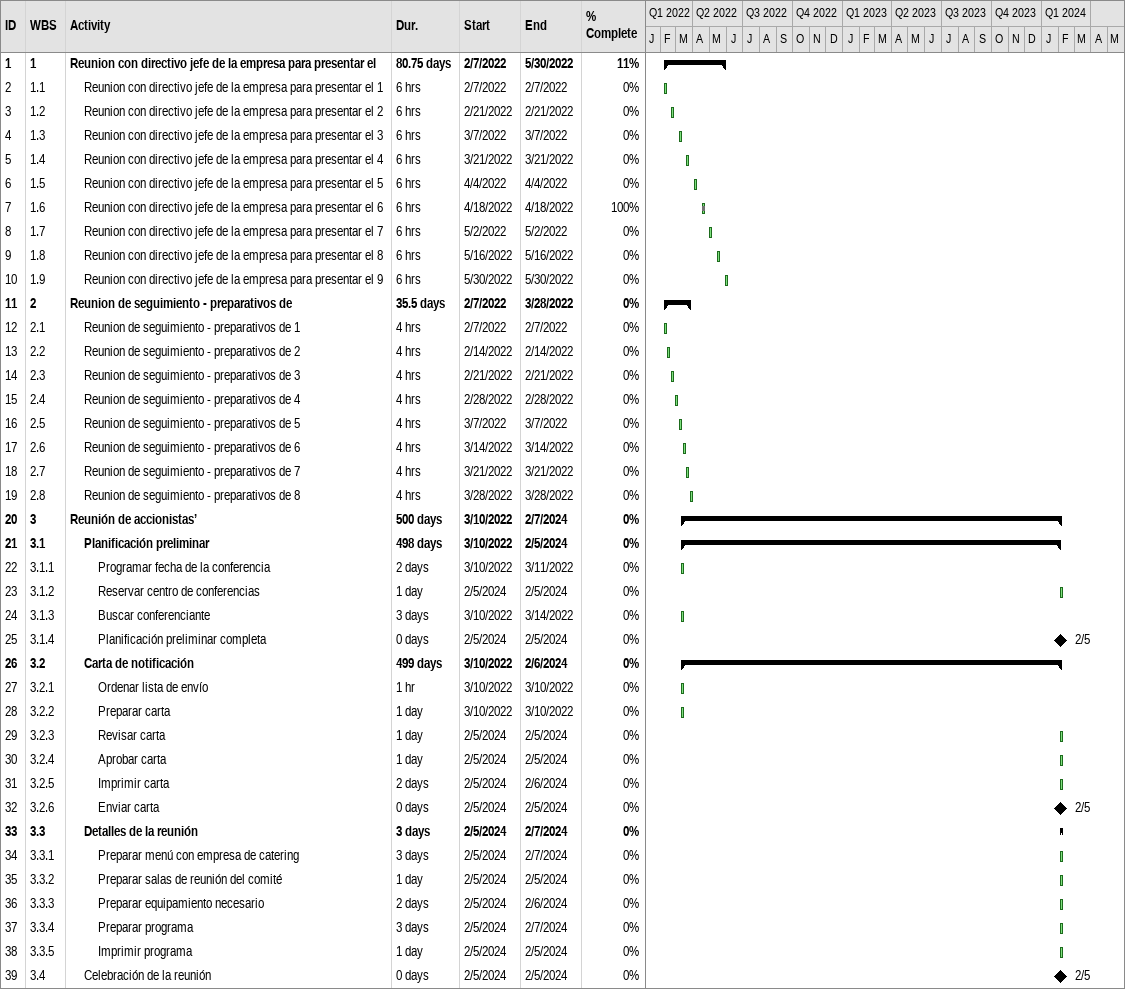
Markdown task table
| ID | WBS | Task | Duration | Start | Finish | % complete |
|---|---|---|---|---|---|---|
| 1 | 1 | **Reunion con directivo jefe de la empresa para presentar el** | 80.75d | 2022-02-07 | 2022-05-30 | 11 |
| 2 | 1.1 | Reunion con directivo jefe de la empresa para presentar el 1 | 6h | 2022-02-07 | 2022-02-07 | 0 |
| 3 | 1.2 | Reunion con directivo jefe de la empresa para presentar el 2 | 6h | 2022-02-21 | 2022-02-21 | 0 |
| 4 | 1.3 | Reunion con directivo jefe de la empresa para presentar el 3 | 6h | 2022-03-07 | 2022-03-07 | 0 |
| 5 | 1.4 | Reunion con directivo jefe de la empresa para presentar el 4 | 6h | 2022-03-21 | 2022-03-21 | 0 |
| 6 | 1.5 | Reunion con directivo jefe de la empresa para presentar el 5 | 6h | 2022-04-04 | 2022-04-04 | 0 |
| 7 | 1.6 | Reunion con directivo jefe de la empresa para presentar el 6 | 6h | 2022-04-18 | 2022-04-18 | 100 |
| 8 | 1.7 | Reunion con directivo jefe de la empresa para presentar el 7 | 6h | 2022-05-02 | 2022-05-02 | 0 |
| 9 | 1.8 | Reunion con directivo jefe de la empresa para presentar el 8 | 6h | 2022-05-16 | 2022-05-16 | 0 |
| 10 | 1.9 | Reunion con directivo jefe de la empresa para presentar el 9 | 6h | 2022-05-30 | 2022-05-30 | 0 |
| 11 | 2 | **Reunion de seguimiento - preparativos de** | 35.5d | 2022-02-07 | 2022-03-28 | 0 |
| 12 | 2.1 | Reunion de seguimiento - preparativos de 1 | 4h | 2022-02-07 | 2022-02-07 | 0 |
| 13 | 2.2 | Reunion de seguimiento - preparativos de 2 | 4h | 2022-02-14 | 2022-02-14 | 0 |
| 14 | 2.3 | Reunion de seguimiento - preparativos de 3 | 4h | 2022-02-21 | 2022-02-21 | 0 |
| 15 | 2.4 | Reunion de seguimiento - preparativos de 4 | 4h | 2022-02-28 | 2022-02-28 | 0 |
| 16 | 2.5 | Reunion de seguimiento - preparativos de 5 | 4h | 2022-03-07 | 2022-03-07 | 0 |
| 17 | 2.6 | Reunion de seguimiento - preparativos de 6 | 4h | 2022-03-14 | 2022-03-14 | 0 |
| 18 | 2.7 | Reunion de seguimiento - preparativos de 7 | 4h | 2022-03-21 | 2022-03-21 | 0 |
| 19 | 2.8 | Reunion de seguimiento - preparativos de 8 | 4h | 2022-03-28 | 2022-03-28 | 0 |
| 20 | 3 | **Reunión de accionistas’** | 500d | 2022-03-10 | 2024-02-07 | 0 |
| 21 | 3.1 | **Planificación preliminar** | 498d | 2022-03-10 | 2024-02-05 | 0 |
| 22 | 3.1.1 | Programar fecha de la conferencia | 2d | 2022-03-10 | 2022-03-11 | 0 |
| 23 | 3.1.2 | Reservar centro de conferencias | 1d | 2024-02-05 | 2024-02-05 | 0 |
| 24 | 3.1.3 | Buscar conferenciante | 3d | 2022-03-10 | 2022-03-14 | 0 |
| 25 | 3.1.4 | Planificación preliminar completa | 0d | 2024-02-05 | 2024-02-05 | 0 |
| 26 | 3.2 | **Carta de notificación** | 499d | 2022-03-10 | 2024-02-06 | 0 |
| 27 | 3.2.1 | Ordenar lista de envío | 1h | 2022-03-10 | 2022-03-10 | 0 |
| 28 | 3.2.2 | Preparar carta | 1d | 2022-03-10 | 2022-03-10 | 0 |
| 29 | 3.2.3 | Revisar carta | 1d | 2024-02-05 | 2024-02-05 | 0 |
| 30 | 3.2.4 | Aprobar carta | 1d | 2024-02-05 | 2024-02-05 | 0 |
| 31 | 3.2.5 | Imprimir carta | 2d | 2024-02-05 | 2024-02-06 | 0 |
| 32 | 3.2.6 | Enviar carta | 0d | 2024-02-05 | 2024-02-05 | 0 |
| 33 | 3.3 | **Detalles de la reunión** | 3d | 2024-02-05 | 2024-02-07 | 0 |
| 34 | 3.3.1 | Preparar menú con empresa de catering | 3d | 2024-02-05 | 2024-02-07 | 0 |
| 35 | 3.3.2 | Preparar salas de reunión del comité | 1d | 2024-02-05 | 2024-02-05 | 0 |
| 36 | 3.3.3 | Preparar equipamiento necesario | 2d | 2024-02-05 | 2024-02-06 | 0 |
| 37 | 3.3.4 | Preparar programa | 3d | 2024-02-05 | 2024-02-07 | 0 |
| 38 | 3.3.5 | Imprimir programa | 1d | 2024-02-05 | 2024-02-05 | 0 |
| 39 | 3.4 | Celebración de la reunión | 0d | 2024-02-05 | 2024-02-05 | 0 |
